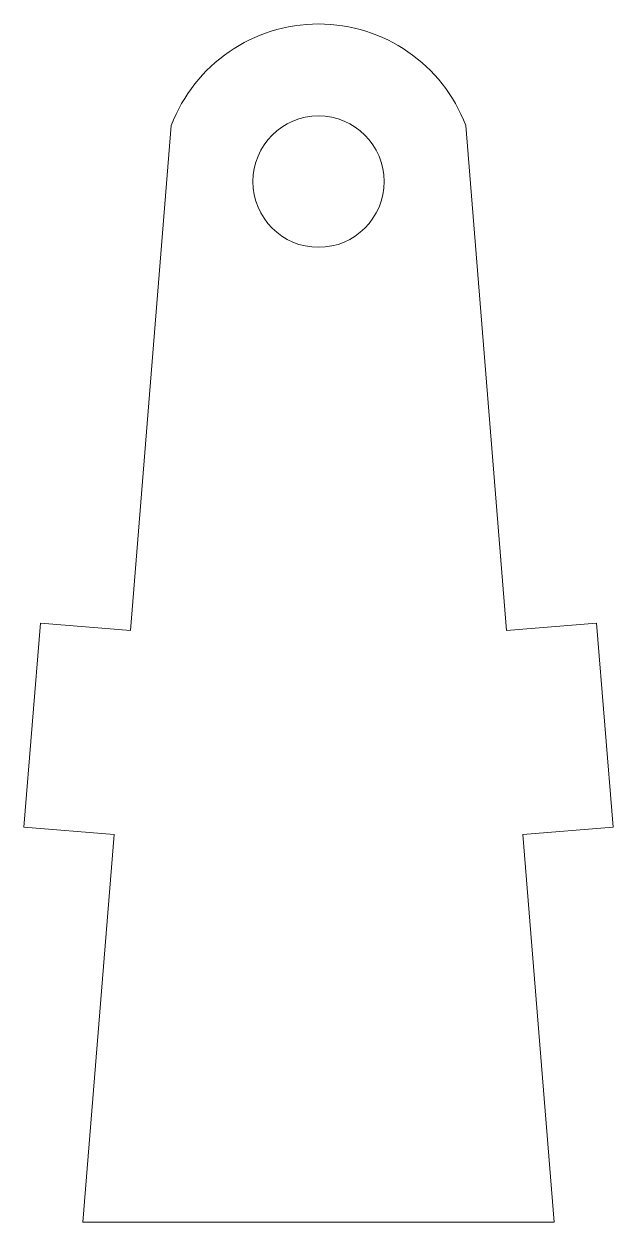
# Model space of a CAD drawing. Header units: millimetres. Extents: x 3 to 31.1, y 3.9 to 60.9.
import ezdxf

# ---------------------------------------------------------------- set-up
doc = ezdxf.new("R2010")
doc.units = ezdxf.units.MM

msp = doc.modelspace()

# ---------------------------------------------------------------- linework, layer by layer
at = {"color": 7, "linetype": 'Continuous', "lineweight": 15}
for p, q in [((10.036, 56.104), (8.094, 32.072)), ((25.993, 32.072), (24.051, 56.104)), ((3.024, 22.717), (3.808, 32.418)), ((3.808, 32.418), (8.094, 32.072)), ((30.279, 32.418), (25.993, 32.072)), ((30.279, 32.418), (31.063, 22.717)), ((7.31, 22.371), (3.024, 22.717)), ((7.31, 22.371), (5.82, 3.931)), ((26.777, 22.371), (31.063, 22.717)), ((28.268, 3.931), (26.777, 22.371)), ((5.82, 3.931), (28.268, 3.931))]:
    msp.add_line(p, q, dxfattribs=at)
msp.add_circle((17.044, 53.431), 3.125, dxfattribs=at)
msp.add_arc((17.044, 53.431), 7.5, 20.8806, 159.1194, dxfattribs=at)

doc.saveas('drawing.dxf')
